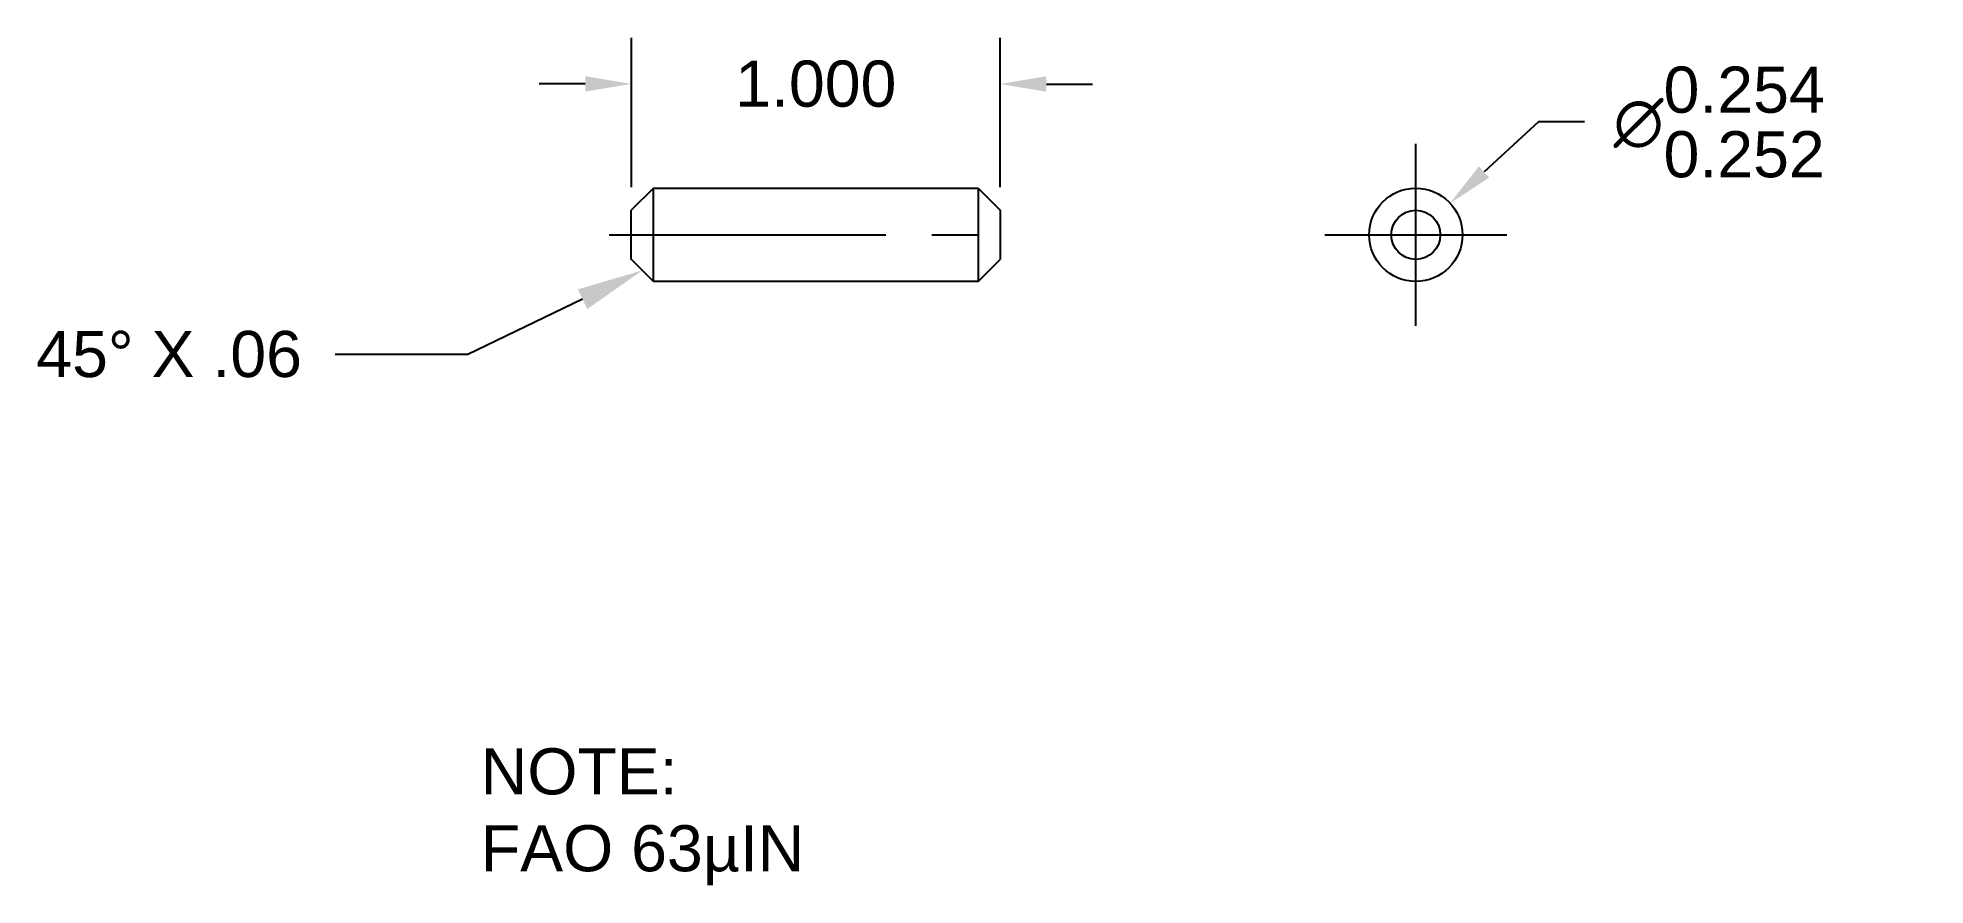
# Model space of a CAD drawing. Header units: inches. Extents: x 14.91 to 20.02, y 10.79 to 13.09.
import ezdxf
from ezdxf import colors
from ezdxf.entities.mleader import LeaderData, LeaderLine
from ezdxf.math import Vec2, Vec3

# ---------------------------------------------------------------- set-up
doc = ezdxf.new("R2010")
doc.units = ezdxf.units.IN
doc.header["$MEASUREMENT"] = 0
doc.linetypes.add('CENTER', pattern=[2, 1.25, -0.25, 0.25, -0.25])
doc.linetypes.add('CENTER2', pattern=[1.125, 0.75, -0.125, 0.125, -0.125])
for name, color, linetype in [('CENTER LINE', 1, 'CENTER'), ('DIM', 3, 'Continuous'), ('DIMENSION', 5, 'Continuous'), ('OBJECT', 252, 'Continuous')]:
    doc.layers.add(name, color=color, linetype=linetype)
doc.styles.get("Standard").update_dxf_attribs({"font": 'arial.ttf'})
doc.dimstyles.new('3 PLACES', dxfattribs={"dimtxt": 0.125, "dimasz": 0.125, "dimexe": 0.125, "dimexo": 0.0625, "dimgap": 0.09, "dimtad": 0, "dimtih": 1, "dimtoh": 1, "dimdec": 3, "dimzin": 4, "dimdsep": 46, "dimtxsty": 'Standard', "dimcen": 0.125, "dimadec": 0, "dimazin": 0, "dimtfac": 1, "dimtdec": 3, "dimtofl": 0, "dimtmove": 0, "dimatfit": 3, "dimfxl": 1, "dimtolj": 1, "dimtzin": 0, "dimarcsym": 0})
doc.dimstyles.new('LIMITS 3 PLACES', dxfattribs={"dimtxt": 0.125, "dimasz": 0.125, "dimexe": 0.125, "dimexo": 0.0625, "dimgap": 0.09, "dimtad": 0, "dimtih": 1, "dimtoh": 1, "dimdec": 3, "dimzin": 4, "dimdsep": 46, "dimtxsty": 'Standard', "dimcen": 0.125, "dimadec": 0, "dimazin": 0, "dimlim": 1, "dimtp": 0.001, "dimtm": 0.001, "dimtfac": 1, "dimtdec": 3, "dimtofl": 0, "dimtmove": 0, "dimatfit": 3, "dimfxl": 1, "dimtolj": 1, "dimtzin": 0, "dimarcsym": 0})

# ---------------------------------------------------------------- blocks, each defined once
blk = doc.blocks.new('*U1')
at = {"layer": 'CENTER LINE', "color": 0, "linetype": 'CENTER2', "transparency": 16777216}
for p, q in [((0, 0.0253), (0, 0.2465)), ((-0.2465, 0), (-0.0253, 0)), ((0.0253, 0), (0.2465, 0)), ((0, -0.2465), (0, -0.0253))]:
    blk.add_line(p, q, dxfattribs=at)
at = {"layer": 'CENTER LINE', "color": 0, "linetype": 'Continuous', "transparency": 16777216}
for p, q in [((-0.01265, 0), (0.01265, 0)), ((0, -0.01265), (0, 0.01265))]:
    blk.add_line(p, q, dxfattribs=at)
blk = doc.blocks.new('*U2')
at = {"layer": 'CENTER LINE', "color": 0, "linetype": 'CENTER2', "transparency": 16777216}
blk.add_line((-0.56, 0), (0.56, 0), dxfattribs=at)
blk = doc.blocks.new('*D3')
at = {"layer": 'Defpoints', "color": 0, "transparency": 16777216}
for p in [(17.5167, 12.9633), (16.5166, 12.6215), (17.5166, 12.6212)]:
    blk.add_point(p, dxfattribs=at)
at = {"layer": 'DIMENSION', "color": 0, "lineweight": -2, "transparency": 16777216}
for p, q in [((16.5167, 12.684), (16.5168, 13.0885)), ((17.5167, 12.6837), (17.5168, 13.0883)), ((16.3917, 12.9635), (16.2667, 12.9635)), ((17.6417, 12.9632), (17.7667, 12.9632))]:
    blk.add_line(p, q, dxfattribs=at)
at = {"layer": 'DIMENSION', "color": 0, "transparency": 16777216}
for points in [[(16.3917, 12.9843), (16.3917, 12.9427), (16.5167, 12.9635)], [(17.6417, 12.9841), (17.6417, 12.9424), (17.5167, 12.9633)]]:
    blk.add_solid(points, dxfattribs=at)
at = {"layer": 'DIMENSION', "color": 0, "transparency": 16777216, "insert": (17.0167, 12.9634), "char_height": 0.125, "attachment_point": 5}
blk.add_mtext('\\A1;1.000', dxfattribs=at)
blk = doc.blocks.new('*D4')
at = {"layer": 'Defpoints', "color": 0, "transparency": 16777216}
for p in [(18.7362, 12.6402), (18.5501, 12.4689)]:
    blk.add_point(p, dxfattribs=at)
at = {"layer": 'DIMENSION', "color": 0, "lineweight": -2, "transparency": 16777216}
for p, q in [((18.9756, 12.8604), (18.8282, 12.7248)), ((19.1006, 12.8604), (18.9756, 12.8604)), ((18.6431, 12.4296), (18.6431, 12.6796)), ((18.5181, 12.5546), (18.7681, 12.5546))]:
    blk.add_line(p, q, dxfattribs=at)
at = {"layer": 'DIMENSION', "color": 0, "transparency": 16777216}
blk.add_solid([(18.8141, 12.7402), (18.8423, 12.7095), (18.7362, 12.6402)], dxfattribs=at)
at = {"layer": 'DIMENSION', "color": 0, "transparency": 16777216, "insert": (19.4656, 12.8604), "char_height": 0.125, "attachment_point": 5}
blk.add_mtext('\\A1;∅\\S0.254^ 0.252;', dxfattribs=at)
blk = doc.blocks.new('N')
at = {"layer": 'CENTER LINE', "insert": (-0.0367, 0.3426), "char_height": 0.2, "attachment_point": 1}
blk.add_mtext_dynamic_manual_height_columns('{\\H0.625x;NOTE:\\PFAO 63µIN\\fMS Shell Dlg 2|b0|i0|c0|p0; }', width=2.167231, gutter_width=1, heights=[0], dxfattribs=at)

msp = doc.modelspace()

# ---------------------------------------------------------------- linework, layer by layer
at = {"layer": 'OBJECT'}
for p, q in [((16.5766, 12.6811), (16.5166, 12.6215)), ((16.5766, 12.6811), (17.4566, 12.6811)), ((16.5766, 12.4281), (16.5766, 12.6811)), ((17.4566, 12.6811), (17.4566, 12.4281)), ((17.4566, 12.6811), (17.5166, 12.6212)), ((16.5166, 12.4884), (16.5166, 12.6215)), ((17.5166, 12.6212), (17.5166, 12.488)), ((16.5766, 12.4281), (16.5166, 12.4884)), ((17.4566, 12.4281), (17.5166, 12.488)), ((17.4566, 12.4281), (16.5766, 12.4281))]:
    msp.add_line(p, q, dxfattribs=at)
for radius in [0.1265, 0.0665]:
    msp.add_circle((18.6431, 12.5546), radius, dxfattribs=at)

# ---------------------------------------------------------------- block references
at = {"layer": 'CENTER LINE', "linetype": 'CENTER2'}
for name, p in [('*U1', (18.6431, 12.5546)), ('*U2', (17.0166, 12.5546))]:
    msp.add_blockref(name, p, dxfattribs=at)
at = {"layer": 'DIM'}
msp.add_blockref('N', (16.1454, 10.8208), dxfattribs=at)

# ---------------------------------------------------------------- dimensions: what is measured, and where the dimension line sits
at = {"layer": 'DIMENSION'}
dim = msp.add_aligned_dim(p1=(16.5166, 12.6215), p2=(17.5166, 12.6212), distance=0.342, dimstyle='3 PLACES', dxfattribs=at)
dim.commit()
dim.dimension.update_dxf_attribs({"geometry": '*D3', "text_midpoint": (17.0167, 12.9634)})
dim = msp.add_diameter_dim_2p(p1=(18.5501, 12.4689), p2=(18.7362, 12.6402), dimstyle='LIMITS 3 PLACES', dxfattribs=at)
dim.commit()
dim.dimension.update_dxf_attribs({"geometry": '*D4', "text_midpoint": (19.4656, 12.8604), "dimtype": 163})

# ---------------------------------------------------------------- leaders
ml = msp.add_multileader_mtext('Standard', dxfattribs=at)
ml.set_content('45° X .06', color=256)
ml.set_leader_properties()
ml.build(insert=Vec2(0, 0))
ml.multileader.update_dxf_attribs({"dogleg_length": 0.36, "arrow_head_size": 0.18})
ctx = ml.context
ctx.base_point, ctx.char_height, ctx.arrow_head_size, ctx.landing_gap_size, ctx.plane_origin = Vec3(14.8237, 12.2306), 0.125, 0.18, 0.09, Vec3(16.133, 12.1587)
ctx.text_align_type = 2
notes = []
notes.append((ctx, [(0, (1, 1, 0), (16.0738, 12.2306), (-1, 0), 0.36, [(0, [(16.5466, 12.4582)], 0, [])])]))
ctx.mtext.insert, ctx.mtext.alignment, ctx.mtext.flow_direction = Vec3(15.6238, 12.2942), 3, 5
for ctx, leaders in notes:
    for number, flags, end, landing, length, lines in leaders:
        leader = LeaderData()
        leader.index, (leader.has_last_leader_line, leader.has_dogleg_vector, leader.attachment_direction) = number, flags
        leader.last_leader_point, leader.dogleg_vector, leader.dogleg_length = Vec3(end), Vec3(landing), length
        for number, points, colour, breaks in lines:
            line = LeaderLine()
            line.index, line.vertices, line.color, line.breaks = number, Vec3.list(points), colors.encode_raw_color(colour), breaks
            leader.lines.append(line)
        ctx.leaders.append(leader)

doc.saveas('drawing.dxf')
